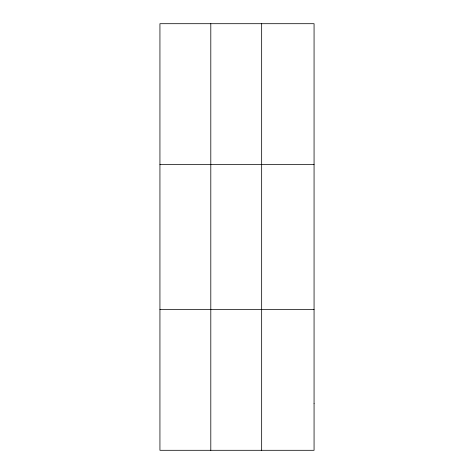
<?xml version="1.0" encoding="UTF-8"?>
<svg xmlns="http://www.w3.org/2000/svg" width="474" height="474" viewBox="0 0 474 474"><rect width="100%" height="100%" fill="white"/><g stroke="black" fill="none" stroke-linecap="round" stroke-linejoin="round"><path stroke-width="0.71" d="M210.8 23.7L210.8 450.3M261.66 23.7L261.66 450.3M159.934 164.478L314.066 164.478M159.934 309.522L314.066 309.522M314.066 403.374L314.066 450.3L159.934 450.3L159.934 23.7L314.066 23.7L314.066 403.374"/></g></svg>
